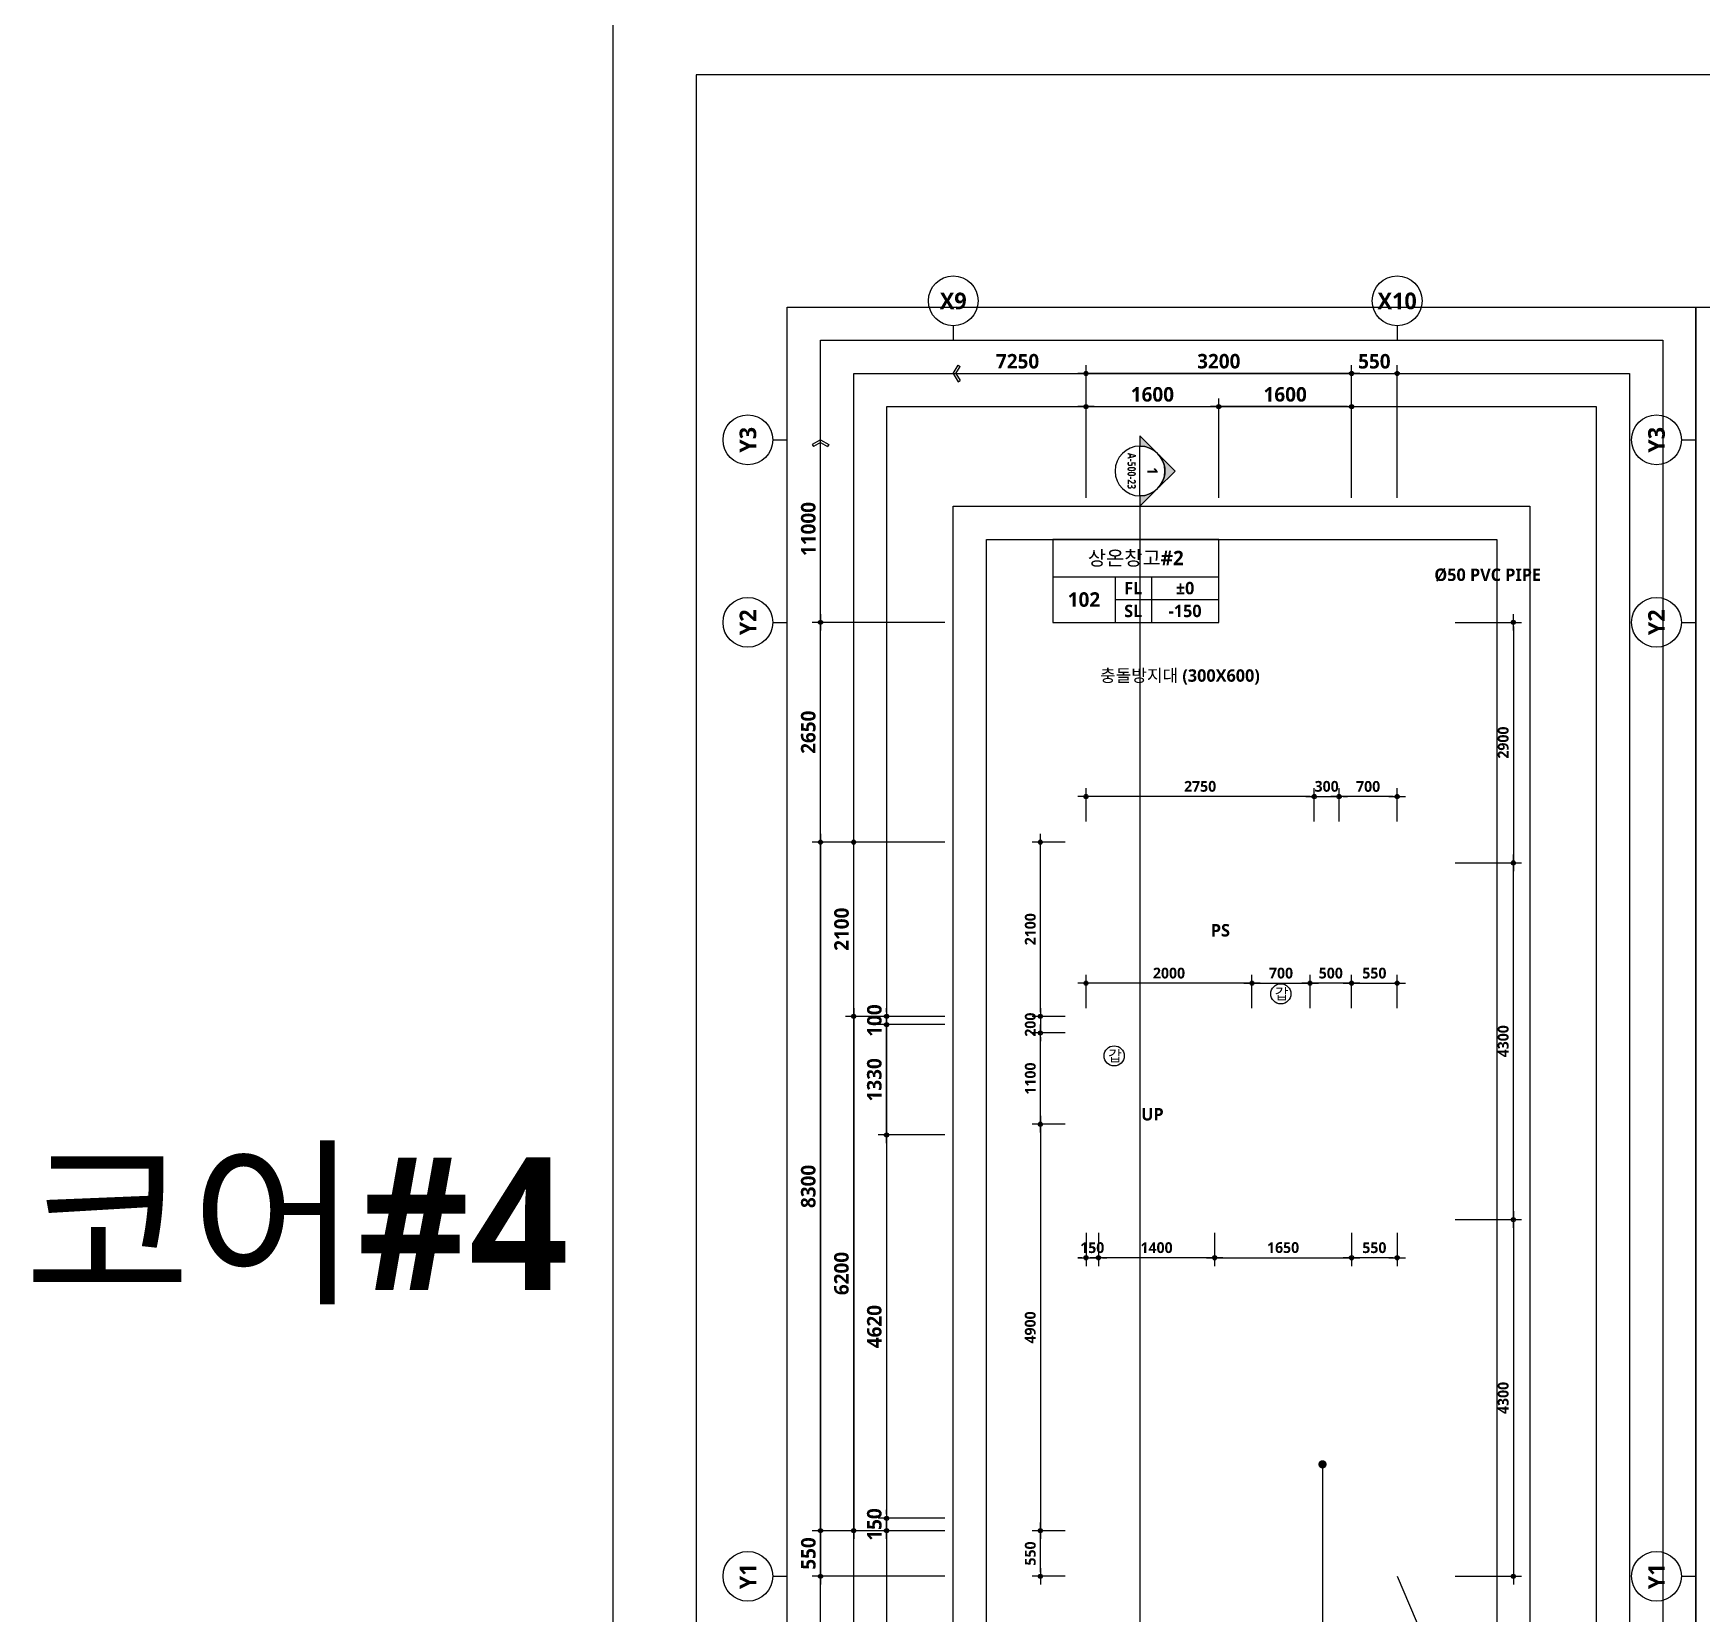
# Model space of a CAD drawing. Header units: millimetres. Extents: x -12482 to 126000, y 0 to 220200.
# Drawn here: x -6987 to 13119, y 99250 to 118300 of the extents above; entities that cross this region are included whole.
import ezdxf
from ezdxf.enums import TextEntityAlignment as Align

# ---------------------------------------------------------------- set-up
doc = ezdxf.new("R2010")
doc.units = ezdxf.units.MM
doc.header["$LTSCALE"] = 60
doc.linetypes.add('CEN', pattern=[62, 60, -1, 0, -1])
doc.layers.get('Defpoints').update_dxf_attribs({"color": 153})
for name, color, linetype in [('A-ANNO-DIM', 4, 'Continuous'), ('A-ANNO-GRA1', 7, 'Continuous'), ('A-ANNO-LEAD', 4, 'Continuous'), ('A-ANNO-SYMB', 7, 'Continuous'), ('A-ANNO-TEXT1', 7, 'Continuous'), ('A-ANNO-TEXT2', 3, 'Continuous'), ('A-ANNO-TITL', 7, 'Continuous'), ('A-ST-AXIS-BUB', 7, 'Continuous'), ('A-ST-AXIS-DIM', 7, 'Continuous'), ('AA-MKXS', 3, 'Continuous'), ('AA-MKXX', 3, 'Continuous')]:
    doc.layers.add(name, color=color, linetype=linetype)
for name, color, linetype, plot in [('Defpoint', 161, 'Continuous', False), ('G(그리드1)', 185, 'Continuous', False), ('G(그리드2)', 235, 'Continuous', False)]:
    doc.layers.add(name, color=color, linetype=linetype, plot=plot)
doc.styles.add('2020음성 1차', font='NanumGothicBold.ttf')
doc.styles.add('SAMOO', font='romans.shx', dxfattribs={"bigfont": 'whgtxt.shx'})
doc.styles.add('SH_나눔', font='')
doc.styles.add('SH_진천_나눔', font='')
doc.styles.get('SH_나눔').set_extended_font_data('NanumGothic', bold=True)
doc.styles.get('SH_진천_나눔').set_extended_font_data('NanumGothic', bold=True)
doc.dimstyles.new('SHP 50', dxfattribs={"dimscale": 50, "dimtxt": 3.5, "dimasz": 1, "dimexe": 2, "dimexo": 2, "dimgap": 1, "dimtad": 1, "dimdec": 0, "dimzin": 0, "dimdsep": 46, "dimtxsty": 'SH_진천_나눔', "dimblk": 'DIMDOT', "dimcen": 0.09, "dimclrd": 256, "dimclre": 256, "dimclrt": 3, "dimadec": 0, "dimazin": 1, "dimtfac": 1, "dimtdec": 0, "dimtix": 1, "dimtmove": 2, "dimatfit": 0, "dimldrblk": 'DIMDOT', "dimfxl": 1, "dimtolj": 1, "dimtzin": 0, "dimlwd": -1, "dimlwe": -1, "dimarcsym": 0})
doc.dimstyles.new('SHP 50내부', dxfattribs={"dimscale": 50, "dimtxt": 2.6, "dimasz": 1, "dimexe": 2, "dimexo": 2, "dimgap": 1, "dimtad": 1, "dimdec": 0, "dimzin": 0, "dimdsep": 46, "dimtxsty": '2020음성 1차', "dimblk": 'DIMDOT', "dimcen": 0.09, "dimclrd": 256, "dimclre": 256, "dimclrt": 3, "dimadec": 0, "dimazin": 1, "dimtfac": 1, "dimtdec": 0, "dimtix": 1, "dimtmove": 2, "dimatfit": 0, "dimldrblk": 'DIMDOT', "dimfxl": 1, "dimtolj": 1, "dimtzin": 0, "dimlwd": -1, "dimlwe": -1, "dimarcsym": 0})

# ---------------------------------------------------------------- blocks, each defined once
blk = doc.blocks.new('DIMDOT')
at = {"color": 0}
blk.add_line((-2, 0), (2, 0), dxfattribs=at)
for radius in [0.5, 0.25]:
    blk.add_circle((0, 0), radius, dxfattribs=at)
blk = doc.blocks.new('*D17138')
at = {"layer": 'A-ST-AXIS-DIM'}
for p, q in [((5700, 112700), (5700, 114300)), ((8900, 112700), (8900, 114300)), ((8850, 114200), (5750, 114200))]:
    blk.add_line(p, q, dxfattribs=at)
at = {"layer": 'Defpoints', "color": 0}
for p in [(5700, 114200), (5700, 112600), (8900, 112600)]:
    blk.add_point(p, dxfattribs=at)
at = {"layer": 'A-ST-AXIS-DIM', "linetype": 'ByBlock', "xscale": 50, "yscale": 50, "zscale": 50, "rotation": 180}
blk.add_blockref('DIMDOT', (5700, 114200), dxfattribs=at)
at = {"layer": 'A-ST-AXIS-DIM', "linetype": 'ByBlock', "xscale": 50, "yscale": 50, "zscale": 50}
blk.add_blockref('DIMDOT', (8900, 114200), dxfattribs=at)
at = {"layer": 'A-ST-AXIS-DIM', "color": 3, "insert": (7300, 114347), "char_height": 175, "attachment_point": 5, "style": 'SH_진천_나눔'}
blk.add_mtext('\\A1;3200', dxfattribs=at)
blk = doc.blocks.new('*D17139')
at = {"layer": 'A-ST-AXIS-DIM'}
for p, q in [((8900, 112700), (8900, 114300)), ((9450, 112700), (9450, 114300)), ((8950, 114200), (9400, 114200))]:
    blk.add_line(p, q, dxfattribs=at)
at = {"layer": 'Defpoints', "color": 0}
for p in [(9450, 114200), (8900, 112600), (9450, 112600)]:
    blk.add_point(p, dxfattribs=at)
at = {"layer": 'A-ST-AXIS-DIM', "linetype": 'ByBlock', "xscale": 50, "yscale": 50, "zscale": 50, "rotation": 180}
blk.add_blockref('DIMDOT', (8900, 114200), dxfattribs=at)
at = {"layer": 'A-ST-AXIS-DIM', "linetype": 'ByBlock', "xscale": 50, "yscale": 50, "zscale": 50}
blk.add_blockref('DIMDOT', (9450, 114200), dxfattribs=at)
at = {"layer": 'A-ST-AXIS-DIM', "color": 3, "insert": (9175, 114346), "char_height": 175, "attachment_point": 5, "style": 'SH_진천_나눔'}
blk.add_mtext('\\A1;550', dxfattribs=at)
blk = doc.blocks.new('A-ST-AXIS-BUB-1')
at = {"layer": 'A-ST-AXIS-BUB'}
blk.add_line((0, 350), (0, 0), dxfattribs=at)
blk.add_circle((0, 950), 600, dxfattribs=at)
blk = doc.blocks.new('arrow1')
at = {"color": 0}
for p, q in [((0, 0), (0.29, 0.5)), ((0, 0), (0.29, -0.5)), ((0.16, 0), (0.41, 0.43)), ((0.16, 0), (0.41, -0.43)), ((0.29, 0.5), (0.41, 0.43)), ((0.29, -0.5), (0.41, -0.43))]:
    blk.add_line(p, q, dxfattribs=at)
blk = doc.blocks.new('*D17140')
at = {"layer": 'A-ST-AXIS-DIM'}
for p, q in [((4000, 108550), (2400, 108550)), ((2500, 108500), (2500, 100300)), ((4000, 100250), (2400, 100250))]:
    blk.add_line(p, q, dxfattribs=at)
at = {"layer": 'Defpoints', "color": 0}
for p in [(4100, 108550), (2500, 100250), (4100, 100250)]:
    blk.add_point(p, dxfattribs=at)
at = {"layer": 'A-ST-AXIS-DIM', "linetype": 'ByBlock', "xscale": 50, "yscale": 50, "zscale": 50}
for p, rotation in [((2500, 108550), 90.00000000000001), ((2500, 100250), 270)]:
    blk.add_blockref('DIMDOT', p, dxfattribs=dict(at, rotation=rotation))
at = {"layer": 'A-ST-AXIS-DIM', "color": 3, "insert": (2353, 104400), "char_height": 175, "attachment_point": 5, "rotation": 90, "style": 'SH_진천_나눔'}
blk.add_mtext('\\A1;8300', dxfattribs=at)
blk = doc.blocks.new('*D17141')
at = {"layer": 'A-ST-AXIS-DIM'}
for p, q in [((4000, 106450), (2800, 106450)), ((2900, 106400), (2900, 100300)), ((4000, 100250), (2800, 100250))]:
    blk.add_line(p, q, dxfattribs=at)
at = {"layer": 'Defpoints', "color": 0}
for p in [(4100, 106450), (2900, 100250), (4100, 100250)]:
    blk.add_point(p, dxfattribs=at)
at = {"layer": 'A-ST-AXIS-DIM', "linetype": 'ByBlock', "xscale": 50, "yscale": 50, "zscale": 50}
for p, rotation in [((2900, 106450), 90.00000000000001), ((2900, 100250), 270)]:
    blk.add_blockref('DIMDOT', p, dxfattribs=dict(at, rotation=rotation))
at = {"layer": 'A-ST-AXIS-DIM', "color": 3, "insert": (2753, 103350), "char_height": 175, "attachment_point": 5, "rotation": 90, "style": 'SH_진천_나눔'}
blk.add_mtext('\\A1;6200', dxfattribs=at)
blk = doc.blocks.new('*D17142')
at = {"layer": 'A-ST-AXIS-DIM'}
for p, q in [((4000, 108550), (2800, 108550)), ((2900, 106500), (2900, 108500)), ((4000, 106450), (2800, 106450))]:
    blk.add_line(p, q, dxfattribs=at)
at = {"layer": 'Defpoints', "color": 0}
for p in [(2900, 108550), (4100, 108550), (4100, 106450)]:
    blk.add_point(p, dxfattribs=at)
at = {"layer": 'A-ST-AXIS-DIM', "linetype": 'ByBlock', "xscale": 50, "yscale": 50, "zscale": 50}
for p, rotation in [((2900, 108550), 90), ((2900, 106450), 270)]:
    blk.add_blockref('DIMDOT', p, dxfattribs=dict(at, rotation=rotation))
at = {"layer": 'A-ST-AXIS-DIM', "color": 3, "insert": (2754, 107500), "char_height": 175, "attachment_point": 5, "rotation": 90, "style": 'SH_진천_나눔'}
blk.add_mtext('\\A1;2100', dxfattribs=at)
blk = doc.blocks.new('*D17143')
at = {"layer": 'A-ST-AXIS-DIM'}
for p, q in [((4000, 100250), (2400, 100250)), ((2500, 100200), (2500, 99750)), ((4000, 99700), (2400, 99700))]:
    blk.add_line(p, q, dxfattribs=at)
at = {"layer": 'Defpoints', "color": 0}
for p in [(4100, 100250), (2500, 99700), (4100, 99700)]:
    blk.add_point(p, dxfattribs=at)
at = {"layer": 'A-ST-AXIS-DIM', "linetype": 'ByBlock', "xscale": 50, "yscale": 50, "zscale": 50}
for p, rotation in [((2500, 100250), 90), ((2500, 99700), 270)]:
    blk.add_blockref('DIMDOT', p, dxfattribs=dict(at, rotation=rotation))
at = {"layer": 'A-ST-AXIS-DIM', "color": 3, "insert": (2354, 99975), "char_height": 175, "attachment_point": 5, "rotation": 90, "style": 'SH_진천_나눔'}
blk.add_mtext('\\A1;550', dxfattribs=at)
blk = doc.blocks.new('*D17144')
at = {"layer": 'A-ST-AXIS-DIM'}
for p, q in [((4000, 111200), (2400, 111200)), ((2500, 108600), (2500, 111150)), ((4000, 108550), (2400, 108550))]:
    blk.add_line(p, q, dxfattribs=at)
at = {"layer": 'Defpoints', "color": 0}
for p in [(2500, 111200), (4100, 111200), (4100, 108550)]:
    blk.add_point(p, dxfattribs=at)
at = {"layer": 'A-ST-AXIS-DIM', "linetype": 'ByBlock', "xscale": 50, "yscale": 50, "zscale": 50}
for p, rotation in [((2500, 111200), 90), ((2500, 108550), 270)]:
    blk.add_blockref('DIMDOT', p, dxfattribs=dict(at, rotation=rotation))
at = {"layer": 'A-ST-AXIS-DIM', "color": 3, "insert": (2353, 109875), "char_height": 175, "attachment_point": 5, "rotation": 90, "style": 'SH_진천_나눔'}
blk.add_mtext('\\A1;2650', dxfattribs=at)
blk = doc.blocks.new('G$C9D92D8A7')
at = {"layer": 'A-ANNO-GRA1'}
for p, q in [((0, 11), (40, 11)), ((15, 11), (15, 0)), ((23.75, 11), (23.75, 0)), ((15, 5.5), (40, 5.5))]:
    blk.add_line(p, q, dxfattribs=at)
blk.add_lwpolyline([(0, 20), (0, 0), (40, 0), (40, 20)], close=True, dxfattribs=at)
at = {"style": '2020음성 1차'}
for tag, height, p in [('실명', 3.5, (20, 15.5)), ('마감레벨', 3, (31.875, 8.25)), ('실번호', 3.5, (7.5, 5.5)), ('구조레벨', 3, (31.875, 2.75))]:
    blk.add_attdef(tag, text='', height=height, dxfattribs=at).set_placement(p, align=Align.MIDDLE_CENTER)
at = {"layer": 'A-ANNO-TEXT1', "style": 'SH_나눔'}
for s, p in [('FL', (19.375, 8.25)), ('SL', (19.375, 2.75))]:
    blk.add_text(s, height=3, dxfattribs=at).set_placement(p, align=Align.MIDDLE)
blk = doc.blocks.new('*D18261')
at = {"layer": 'A-ANNO-DIM'}
for p, q in [((5850, 103840), (5850, 103440)), ((7250, 103840), (7250, 103440)), ((7200, 103540), (5900, 103540))]:
    blk.add_line(p, q, dxfattribs=at)
at = {"layer": 'Defpoints', "color": 0}
for p in [(5850, 103940), (7250, 103940), (5850, 103540)]:
    blk.add_point(p, dxfattribs=at)
at = {"layer": 'A-ANNO-DIM', "linetype": 'ByBlock', "xscale": 50, "yscale": 50, "zscale": 50, "rotation": 180}
blk.add_blockref('DIMDOT', (5850, 103540), dxfattribs=at)
at = {"layer": 'A-ANNO-DIM', "linetype": 'ByBlock', "xscale": 50, "yscale": 50, "zscale": 50}
blk.add_blockref('DIMDOT', (7250, 103540), dxfattribs=at)
at = {"layer": 'A-ANNO-DIM', "color": 3, "insert": (6550, 103661), "char_height": 130, "attachment_point": 5, "style": '2020음성 1차'}
blk.add_mtext('\\A1;1400', dxfattribs=at)
blk = doc.blocks.new('*D18262')
at = {"layer": 'A-ANNO-DIM'}
for p, q in [((5700, 103840), (5700, 103440)), ((5850, 103840), (5850, 103440)), ((5650, 103540), (5600, 103540)), ((5700, 103540), (5850, 103540)), ((5900, 103540), (5950, 103540))]:
    blk.add_line(p, q, dxfattribs=at)
at = {"layer": 'Defpoints', "color": 0}
for p in [(5700, 103940), (5850, 103940), (5850, 103540)]:
    blk.add_point(p, dxfattribs=at)
at = {"layer": 'A-ANNO-DIM', "linetype": 'ByBlock', "xscale": 50, "yscale": 50, "zscale": 50}
blk.add_blockref('DIMDOT', (5700, 103540), dxfattribs=at)
at = {"layer": 'A-ANNO-DIM', "linetype": 'ByBlock', "xscale": 50, "yscale": 50, "zscale": 50, "rotation": 180}
blk.add_blockref('DIMDOT', (5850, 103540), dxfattribs=at)
at = {"layer": 'A-ANNO-DIM', "color": 3, "insert": (5775, 103661), "char_height": 130, "attachment_point": 5, "style": '2020음성 1차'}
blk.add_mtext('\\A1;150', dxfattribs=at)
blk = doc.blocks.new('*D18263')
at = {"layer": 'A-ANNO-DIM'}
for p, q in [((7250, 103840), (7250, 103440)), ((8900, 103840), (8900, 103440)), ((7300, 103540), (8850, 103540))]:
    blk.add_line(p, q, dxfattribs=at)
at = {"layer": 'Defpoints', "color": 0}
for p in [(7250, 103940), (8900, 103940), (8900, 103540)]:
    blk.add_point(p, dxfattribs=at)
at = {"layer": 'A-ANNO-DIM', "linetype": 'ByBlock', "xscale": 50, "yscale": 50, "zscale": 50, "rotation": 180}
blk.add_blockref('DIMDOT', (7250, 103540), dxfattribs=at)
at = {"layer": 'A-ANNO-DIM', "linetype": 'ByBlock', "xscale": 50, "yscale": 50, "zscale": 50}
blk.add_blockref('DIMDOT', (8900, 103540), dxfattribs=at)
at = {"layer": 'A-ANNO-DIM', "color": 3, "insert": (8075, 103662), "char_height": 130, "attachment_point": 5, "style": '2020음성 1차'}
blk.add_mtext('\\A1;1650', dxfattribs=at)
blk = doc.blocks.new('갑종 TEXT100')
at = {"layer": 'A-ANNO-SYMB'}
blk.add_circle((0, 0), 243, dxfattribs=at)
at = {"layer": 'A-ANNO-TITL', "style": '2020음성 1차'}
blk.add_text('갑 ', height=266.7, dxfattribs=at).set_placement((67, 0), align=Align.MIDDLE_CENTER)
blk = doc.blocks.new('*D18270')
at = {"layer": 'A-ST-AXIS-DIM'}
for p, q in [((5700, 112700), (5700, 113900)), ((5750, 113800), (7250, 113800)), ((7300, 112700), (7300, 113900))]:
    blk.add_line(p, q, dxfattribs=at)
at = {"layer": 'Defpoints', "color": 0}
for p in [(7300, 113800), (5700, 112600), (7300, 112600)]:
    blk.add_point(p, dxfattribs=at)
at = {"layer": 'A-ST-AXIS-DIM', "linetype": 'ByBlock', "xscale": 50, "yscale": 50, "zscale": 50, "rotation": 180}
blk.add_blockref('DIMDOT', (5700, 113800), dxfattribs=at)
at = {"layer": 'A-ST-AXIS-DIM', "linetype": 'ByBlock', "xscale": 50, "yscale": 50, "zscale": 50}
blk.add_blockref('DIMDOT', (7300, 113800), dxfattribs=at)
at = {"layer": 'A-ST-AXIS-DIM', "color": 3, "insert": (6500, 113947), "char_height": 175, "attachment_point": 5, "style": 'SH_진천_나눔'}
blk.add_mtext('\\A1;1600', dxfattribs=at)
blk = doc.blocks.new('*D18271')
at = {"layer": 'A-ST-AXIS-DIM'}
for p, q in [((7300, 112700), (7300, 113900)), ((8850, 113800), (7350, 113800)), ((8900, 112700), (8900, 113900))]:
    blk.add_line(p, q, dxfattribs=at)
at = {"layer": 'Defpoints', "color": 0}
for p in [(7300, 113800), (7300, 112600), (8900, 112600)]:
    blk.add_point(p, dxfattribs=at)
at = {"layer": 'A-ST-AXIS-DIM', "linetype": 'ByBlock', "xscale": 50, "yscale": 50, "zscale": 50, "rotation": 180}
blk.add_blockref('DIMDOT', (7300, 113800), dxfattribs=at)
at = {"layer": 'A-ST-AXIS-DIM', "linetype": 'ByBlock', "xscale": 50, "yscale": 50, "zscale": 50}
blk.add_blockref('DIMDOT', (8900, 113800), dxfattribs=at)
at = {"layer": 'A-ST-AXIS-DIM', "color": 3, "insert": (8100, 113947), "char_height": 175, "attachment_point": 5, "style": 'SH_진천_나눔'}
blk.add_mtext('\\A1;1600', dxfattribs=at)
blk = doc.blocks.new('*D18290')
at = {"layer": 'A-ANNO-DIM'}
for p, q in [((10150, 108300), (10950, 108300)), ((10850, 104050), (10850, 108250)), ((10150, 104000), (10950, 104000))]:
    blk.add_line(p, q, dxfattribs=at)
at = {"layer": 'Defpoints', "color": 0}
for p in [(10050, 108300), (10850, 108300), (10050, 104000)]:
    blk.add_point(p, dxfattribs=at)
at = {"layer": 'A-ANNO-DIM', "linetype": 'ByBlock', "xscale": 50, "yscale": 50, "zscale": 50}
for p, rotation in [((10850, 108300), 89.99999999999997), ((10850, 104000), 270)]:
    blk.add_blockref('DIMDOT', p, dxfattribs=dict(at, rotation=rotation))
at = {"layer": 'A-ANNO-DIM', "color": 3, "insert": (10728, 106150), "char_height": 130, "attachment_point": 5, "rotation": 90, "style": '2020음성 1차'}
blk.add_mtext('\\A1;4300', dxfattribs=at)
blk = doc.blocks.new('*D18291')
at = {"layer": 'A-ANNO-DIM'}
for p, q in [((10150, 104000), (10950, 104000)), ((10850, 103950), (10850, 99750)), ((10150, 99700), (10950, 99700))]:
    blk.add_line(p, q, dxfattribs=at)
at = {"layer": 'Defpoints', "color": 0}
for p in [(10050, 104000), (10050, 99700), (10850, 99700)]:
    blk.add_point(p, dxfattribs=at)
at = {"layer": 'A-ANNO-DIM', "linetype": 'ByBlock', "xscale": 50, "yscale": 50, "zscale": 50}
for p, rotation in [((10850, 104000), 90.00000000000001), ((10850, 99700), 270)]:
    blk.add_blockref('DIMDOT', p, dxfattribs=dict(at, rotation=rotation))
at = {"layer": 'A-ANNO-DIM', "color": 3, "insert": (10728, 101850), "char_height": 130, "attachment_point": 5, "rotation": 90, "style": '2020음성 1차'}
blk.add_mtext('\\A1;4300', dxfattribs=at)
blk = doc.blocks.new('*D18292')
at = {"layer": 'A-ANNO-DIM'}
for p, q in [((10150, 111200), (10950, 111200)), ((10850, 111150), (10850, 108350)), ((10150, 108300), (10950, 108300))]:
    blk.add_line(p, q, dxfattribs=at)
at = {"layer": 'Defpoints', "color": 0}
for p in [(10050, 111200), (10050, 108300), (10850, 108300)]:
    blk.add_point(p, dxfattribs=at)
at = {"layer": 'A-ANNO-DIM', "linetype": 'ByBlock', "xscale": 50, "yscale": 50, "zscale": 50}
for p, rotation in [((10850, 111200), 90), ((10850, 108300), 270)]:
    blk.add_blockref('DIMDOT', p, dxfattribs=dict(at, rotation=rotation))
at = {"layer": 'A-ANNO-DIM', "color": 3, "insert": (10728, 109750), "char_height": 130, "attachment_point": 5, "rotation": 90, "style": '2020음성 1차'}
blk.add_mtext('\\A1;2900', dxfattribs=at)
blk = doc.blocks.new('*D18334')
at = {"layer": 'A-ST-AXIS-DIM'}
for p, q in [((4000, 105020), (3196, 105020)), ((3296, 104970), (3296, 100450)), ((4000, 100400), (3196, 100400))]:
    blk.add_line(p, q, dxfattribs=at)
at = {"layer": 'Defpoints', "color": 0}
for p in [(4100, 105020), (3296, 100400), (4100, 100400)]:
    blk.add_point(p, dxfattribs=at)
at = {"layer": 'A-ST-AXIS-DIM', "linetype": 'ByBlock', "xscale": 50, "yscale": 50, "zscale": 50}
for p, rotation in [((3296, 105020), 90.00000000000004), ((3296, 100400), 270)]:
    blk.add_blockref('DIMDOT', p, dxfattribs=dict(at, rotation=rotation))
at = {"layer": 'A-ST-AXIS-DIM', "color": 3, "insert": (3149, 102710), "char_height": 175, "attachment_point": 5, "rotation": 90, "style": 'SH_진천_나눔'}
blk.add_mtext('\\A1;4620', dxfattribs=at)
blk = doc.blocks.new('*D18335')
at = {"layer": 'A-ST-AXIS-DIM'}
for p, q in [((4000, 106350), (3196, 106350)), ((3296, 105070), (3296, 106300)), ((4000, 105020), (3196, 105020))]:
    blk.add_line(p, q, dxfattribs=at)
at = {"layer": 'Defpoints', "color": 0}
for p in [(3296, 106350), (4100, 106350), (4100, 105020)]:
    blk.add_point(p, dxfattribs=at)
at = {"layer": 'A-ST-AXIS-DIM', "linetype": 'ByBlock', "xscale": 50, "yscale": 50, "zscale": 50}
for p, rotation in [((3296, 106350), 89.99999999999997), ((3296, 105020), 269.9999999999999)]:
    blk.add_blockref('DIMDOT', p, dxfattribs=dict(at, rotation=rotation))
at = {"layer": 'A-ST-AXIS-DIM', "color": 3, "insert": (3149, 105685), "char_height": 175, "attachment_point": 5, "rotation": 90, "style": 'SH_진천_나눔'}
blk.add_mtext('\\A1;1330', dxfattribs=at)
blk = doc.blocks.new('*D18336')
at = {"layer": 'A-ST-AXIS-DIM'}
for p, q in [((4000, 106450), (3196, 106450)), ((3296, 106500), (3296, 106550)), ((3296, 106450), (3296, 106350)), ((4000, 106350), (3196, 106350)), ((3296, 106300), (3296, 106250))]:
    blk.add_line(p, q, dxfattribs=at)
at = {"layer": 'Defpoints', "color": 0}
for p in [(4100, 106450), (3296, 106350), (4100, 106350)]:
    blk.add_point(p, dxfattribs=at)
at = {"layer": 'A-ST-AXIS-DIM', "linetype": 'ByBlock', "xscale": 50, "yscale": 50, "zscale": 50}
for p, rotation in [((3296, 106450), 270), ((3296, 106350), 90)]:
    blk.add_blockref('DIMDOT', p, dxfattribs=dict(at, rotation=rotation))
at = {"layer": 'A-ST-AXIS-DIM', "color": 3, "insert": (3150, 106400), "char_height": 175, "attachment_point": 5, "rotation": 90, "style": 'SH_진천_나눔'}
blk.add_mtext('\\A1;100', dxfattribs=at)
blk = doc.blocks.new('*D18337')
at = {"layer": 'A-ST-AXIS-DIM'}
for p, q in [((4000, 100400), (3196, 100400)), ((3296, 100450), (3296, 100500)), ((3296, 100250), (3296, 100400)), ((4000, 100250), (3196, 100250)), ((3296, 100200), (3296, 100150))]:
    blk.add_line(p, q, dxfattribs=at)
at = {"layer": 'Defpoints', "color": 0}
for p in [(3296, 100400), (4100, 100400), (4100, 100250)]:
    blk.add_point(p, dxfattribs=at)
at = {"layer": 'A-ST-AXIS-DIM', "linetype": 'ByBlock', "xscale": 50, "yscale": 50, "zscale": 50}
for p, rotation in [((3296, 100400), 270), ((3296, 100250), 90)]:
    blk.add_blockref('DIMDOT', p, dxfattribs=dict(at, rotation=rotation))
at = {"layer": 'A-ST-AXIS-DIM', "color": 3, "insert": (3149, 100325), "char_height": 175, "attachment_point": 5, "rotation": 90, "style": 'SH_진천_나눔'}
blk.add_mtext('\\A1;150', dxfattribs=at)
blk = doc.blocks.new('*U15104')
at = {"layer": 'AA-MKXX'}
blk.add_hatch(color=256, dxfattribs=at).paths.add_polyline_path([(48373, 600), (48163, 0), (48373, 0)])
at = {"layer": 'AA-MKXX', "linetype": 'CEN', "ltscale": 300}
blk.add_line((900, 0), (48373, 0), dxfattribs=at)
at = {"layer": 'AA-MKXX'}
blk.add_lwpolyline([(48373, 0), (48373, 600), (48163, 0)], close=True, dxfattribs=at)
blk = doc.blocks.new('*U15083')
at = {"layer": 'AA-MKXS'}
blk.add_hatch(color=3, dxfattribs=at).paths.add_polyline_path([(0, 8.49), (-4.24, 4.24, -0.414214), (4.24, 4.24)])
h = blk.add_hatch(color=3, dxfattribs=at)
h.paths.add_polyline_path([(-8.49, 0), (-6, 0, -0.198912), (-4.24, 4.24)])
h.paths.add_polyline_path([(6, 0), (8.49, 0), (4.24, 4.24, -0.198912)])
at = {"layer": 'AA-MKXS', "color": 3, "linetype": 'Continuous', "ltscale": 5}
blk.add_line((-6, 0), (6, 0), dxfattribs=at)
at = {"layer": 'AA-MKXS', "color": 3}
for points in [[(4.24, 4.24, 0.414214), (-4.24, 4.24), (0, 8.49)], [(-4.24, 4.24, 0.198912), (-6, 0), (-8.49, 0)], [(8.49, 0), (6, 0, 0.198912), (4.24, 4.24)]]:
    blk.add_lwpolyline(points, format="xyb", close=True, dxfattribs=at)
at = {"layer": 'AA-MKXS', "color": 3, "linetype": 'Continuous', "ltscale": 5}
blk.add_circle((0, 0), 6, dxfattribs=at)
at = {"layer": 'AA-MKXS', "style": 'SAMOO', "width": 0.85}
blk.add_attdef('ViewNUM', text='', height=2.5, dxfattribs=at).set_placement((0, 1), align=Align.BOTTOM_CENTER)
blk.add_attdef('SheetNUM', text='', height=2.5, dxfattribs=at).set_placement((0, -1), align=Align.TOP_CENTER)
blk = doc.blocks.new('*D20817')
at = {"layer": 'A-ANNO-DIM'}
for p, q in [((8900, 103840), (8900, 103440)), ((9450, 103840), (9450, 103440)), ((9400, 103540), (8950, 103540))]:
    blk.add_line(p, q, dxfattribs=at)
at = {"layer": 'Defpoints', "color": 0}
for p in [(8900, 103940), (9450, 103940), (8900, 103540)]:
    blk.add_point(p, dxfattribs=at)
at = {"layer": 'A-ANNO-DIM', "linetype": 'ByBlock', "xscale": 50, "yscale": 50, "zscale": 50, "rotation": 180}
blk.add_blockref('DIMDOT', (8900, 103540), dxfattribs=at)
at = {"layer": 'A-ANNO-DIM', "linetype": 'ByBlock', "xscale": 50, "yscale": 50, "zscale": 50}
blk.add_blockref('DIMDOT', (9450, 103540), dxfattribs=at)
at = {"layer": 'A-ANNO-DIM', "color": 3, "insert": (9175, 103661), "char_height": 130, "attachment_point": 5, "style": '2020음성 1차'}
blk.add_mtext('\\A1;550', dxfattribs=at)
blk = doc.blocks.new('*D20818')
at = {"layer": 'A-ANNO-DIM'}
for p, q in [((5450, 100250), (5050, 100250)), ((5150, 99750), (5150, 100200)), ((5450, 99700), (5050, 99700))]:
    blk.add_line(p, q, dxfattribs=at)
at = {"layer": 'Defpoints', "color": 0}
for p in [(5150, 100250), (5550, 100250), (5550, 99700)]:
    blk.add_point(p, dxfattribs=at)
at = {"layer": 'A-ANNO-DIM', "linetype": 'ByBlock', "xscale": 50, "yscale": 50, "zscale": 50}
for p, rotation in [((5150, 100250), 90), ((5150, 99700), 270)]:
    blk.add_blockref('DIMDOT', p, dxfattribs=dict(at, rotation=rotation))
at = {"layer": 'A-ANNO-DIM', "color": 3, "insert": (5029, 99975), "char_height": 130, "attachment_point": 5, "rotation": 90, "style": '2020음성 1차'}
blk.add_mtext('\\A1;550', dxfattribs=at)
blk = doc.blocks.new('*D20819')
at = {"layer": 'A-ANNO-DIM'}
for p, q in [((5450, 105150), (5050, 105150)), ((5150, 105100), (5150, 100300)), ((5450, 100250), (5050, 100250))]:
    blk.add_line(p, q, dxfattribs=at)
at = {"layer": 'Defpoints', "color": 0}
for p in [(5550, 105150), (5150, 100250), (5550, 100250)]:
    blk.add_point(p, dxfattribs=at)
at = {"layer": 'A-ANNO-DIM', "linetype": 'ByBlock', "xscale": 50, "yscale": 50, "zscale": 50}
for p, rotation in [((5150, 105150), 90.00000000000001), ((5150, 100250), 270)]:
    blk.add_blockref('DIMDOT', p, dxfattribs=dict(at, rotation=rotation))
at = {"layer": 'A-ANNO-DIM', "color": 3, "insert": (5028, 102700), "char_height": 130, "attachment_point": 5, "rotation": 90, "style": '2020음성 1차'}
blk.add_mtext('\\A1;4900', dxfattribs=at)
blk = doc.blocks.new('*D20820')
at = {"layer": 'A-ANNO-DIM'}
for p, q in [((5450, 106250), (5050, 106250)), ((5150, 105200), (5150, 106200)), ((5450, 105150), (5050, 105150))]:
    blk.add_line(p, q, dxfattribs=at)
at = {"layer": 'Defpoints', "color": 0}
for p in [(5150, 106250), (5550, 106250), (5550, 105150)]:
    blk.add_point(p, dxfattribs=at)
at = {"layer": 'A-ANNO-DIM', "linetype": 'ByBlock', "xscale": 50, "yscale": 50, "zscale": 50}
for p, rotation in [((5150, 106250), 90), ((5150, 105150), 270)]:
    blk.add_blockref('DIMDOT', p, dxfattribs=dict(at, rotation=rotation))
at = {"layer": 'A-ANNO-DIM', "color": 3, "insert": (5029, 105700), "char_height": 130, "attachment_point": 5, "rotation": 90, "style": '2020음성 1차'}
blk.add_mtext('\\A1;1100', dxfattribs=at)
blk = doc.blocks.new('*D20821')
at = {"layer": 'A-ANNO-DIM'}
for p, q in [((5450, 106450), (5050, 106450)), ((5150, 106500), (5150, 106550)), ((5150, 106450), (5150, 106250)), ((5450, 106250), (5050, 106250)), ((5150, 106200), (5150, 106150))]:
    blk.add_line(p, q, dxfattribs=at)
at = {"layer": 'Defpoints', "color": 0}
for p in [(5550, 106450), (5150, 106250), (5550, 106250)]:
    blk.add_point(p, dxfattribs=at)
at = {"layer": 'A-ANNO-DIM', "linetype": 'ByBlock', "xscale": 50, "yscale": 50, "zscale": 50}
for p, rotation in [((5150, 106450), 270), ((5150, 106250), 90)]:
    blk.add_blockref('DIMDOT', p, dxfattribs=dict(at, rotation=rotation))
at = {"layer": 'A-ANNO-DIM', "color": 3, "insert": (5029, 106350), "char_height": 130, "attachment_point": 5, "rotation": 90, "style": '2020음성 1차'}
blk.add_mtext('\\A1;200', dxfattribs=at)
blk = doc.blocks.new('*D20822')
at = {"layer": 'A-ANNO-DIM'}
for p, q in [((5450, 108550), (5050, 108550)), ((5150, 106500), (5150, 108500)), ((5450, 106450), (5050, 106450))]:
    blk.add_line(p, q, dxfattribs=at)
at = {"layer": 'Defpoints', "color": 0}
for p in [(5150, 108550), (5550, 108550), (5550, 106450)]:
    blk.add_point(p, dxfattribs=at)
at = {"layer": 'A-ANNO-DIM', "linetype": 'ByBlock', "xscale": 50, "yscale": 50, "zscale": 50}
for p, rotation in [((5150, 108550), 89.99999999998668), ((5150, 106450), 269.9999999999867)]:
    blk.add_blockref('DIMDOT', p, dxfattribs=dict(at, rotation=rotation))
at = {"layer": 'A-ANNO-DIM', "color": 3, "insert": (5029, 107500), "char_height": 130, "attachment_point": 5, "rotation": 90, "style": '2020음성 1차'}
blk.add_mtext('\\A1;2100', dxfattribs=at)
blk = doc.blocks.new('*D20823')
at = {"layer": 'A-ANNO-DIM'}
for p, q in [((8900, 106550), (8900, 106950)), ((8950, 106850), (9400, 106850)), ((9450, 106550), (9450, 106950))]:
    blk.add_line(p, q, dxfattribs=at)
at = {"layer": 'Defpoints', "color": 0}
for p in [(9450, 106850), (8900, 106450), (9450, 106450)]:
    blk.add_point(p, dxfattribs=at)
at = {"layer": 'A-ANNO-DIM', "linetype": 'ByBlock', "xscale": 50, "yscale": 50, "zscale": 50, "rotation": 180}
blk.add_blockref('DIMDOT', (8900, 106850), dxfattribs=at)
at = {"layer": 'A-ANNO-DIM', "linetype": 'ByBlock', "xscale": 50, "yscale": 50, "zscale": 50}
blk.add_blockref('DIMDOT', (9450, 106850), dxfattribs=at)
at = {"layer": 'A-ANNO-DIM', "color": 3, "insert": (9175, 106971), "char_height": 130, "attachment_point": 5, "style": '2020음성 1차'}
blk.add_mtext('\\A1;550', dxfattribs=at)
blk = doc.blocks.new('*D20824')
at = {"layer": 'A-ANNO-DIM'}
for p, q in [((8400, 106550), (8400, 106950)), ((8850, 106850), (8450, 106850)), ((8900, 106550), (8900, 106950))]:
    blk.add_line(p, q, dxfattribs=at)
at = {"layer": 'Defpoints', "color": 0}
for p in [(8400, 106850), (8400, 106450), (8900, 106450)]:
    blk.add_point(p, dxfattribs=at)
at = {"layer": 'A-ANNO-DIM', "linetype": 'ByBlock', "xscale": 50, "yscale": 50, "zscale": 50, "rotation": 180}
blk.add_blockref('DIMDOT', (8400, 106850), dxfattribs=at)
at = {"layer": 'A-ANNO-DIM', "linetype": 'ByBlock', "xscale": 50, "yscale": 50, "zscale": 50}
blk.add_blockref('DIMDOT', (8900, 106850), dxfattribs=at)
at = {"layer": 'A-ANNO-DIM', "color": 3, "insert": (8650, 106971), "char_height": 130, "attachment_point": 5, "style": '2020음성 1차'}
blk.add_mtext('\\A1;500', dxfattribs=at)
blk = doc.blocks.new('*D20825')
at = {"layer": 'A-ANNO-DIM'}
for p, q in [((7700, 106550), (7700, 106950)), ((7750, 106850), (8350, 106850)), ((8400, 106550), (8400, 106950))]:
    blk.add_line(p, q, dxfattribs=at)
at = {"layer": 'Defpoints', "color": 0}
for p in [(8400, 106850), (7700, 106450), (8400, 106450)]:
    blk.add_point(p, dxfattribs=at)
at = {"layer": 'A-ANNO-DIM', "linetype": 'ByBlock', "xscale": 50, "yscale": 50, "zscale": 50, "rotation": 180}
blk.add_blockref('DIMDOT', (7700, 106850), dxfattribs=at)
at = {"layer": 'A-ANNO-DIM', "linetype": 'ByBlock', "xscale": 50, "yscale": 50, "zscale": 50}
blk.add_blockref('DIMDOT', (8400, 106850), dxfattribs=at)
at = {"layer": 'A-ANNO-DIM', "color": 3, "insert": (8050, 106971), "char_height": 130, "attachment_point": 5, "style": '2020음성 1차'}
blk.add_mtext('\\A1;700', dxfattribs=at)
blk = doc.blocks.new('*D20826')
at = {"layer": 'A-ANNO-DIM'}
for p, q in [((5700, 106550), (5700, 106950)), ((7650, 106850), (5750, 106850)), ((7700, 106550), (7700, 106950))]:
    blk.add_line(p, q, dxfattribs=at)
at = {"layer": 'Defpoints', "color": 0}
for p in [(5700, 106850), (5700, 106450), (7700, 106450)]:
    blk.add_point(p, dxfattribs=at)
at = {"layer": 'A-ANNO-DIM', "linetype": 'ByBlock', "xscale": 50, "yscale": 50, "zscale": 50, "rotation": 180}
blk.add_blockref('DIMDOT', (5700, 106850), dxfattribs=at)
at = {"layer": 'A-ANNO-DIM', "linetype": 'ByBlock', "xscale": 50, "yscale": 50, "zscale": 50}
blk.add_blockref('DIMDOT', (7700, 106850), dxfattribs=at)
at = {"layer": 'A-ANNO-DIM', "color": 3, "insert": (6700, 106971), "char_height": 130, "attachment_point": 5, "style": '2020음성 1차'}
blk.add_mtext('\\A1;2000', dxfattribs=at)
blk = doc.blocks.new('*D20827')
at = {"layer": 'A-ANNO-DIM'}
for p, q in [((5700, 108800), (5700, 109200)), ((8450, 108800), (8450, 109200)), ((8400, 109100), (5750, 109100))]:
    blk.add_line(p, q, dxfattribs=at)
at = {"layer": 'Defpoints', "color": 0}
for p in [(5700, 109100), (5700, 108700), (8450, 108700)]:
    blk.add_point(p, dxfattribs=at)
at = {"layer": 'A-ANNO-DIM', "linetype": 'ByBlock', "xscale": 50, "yscale": 50, "zscale": 50, "rotation": 180}
blk.add_blockref('DIMDOT', (5700, 109100), dxfattribs=at)
at = {"layer": 'A-ANNO-DIM', "linetype": 'ByBlock', "xscale": 50, "yscale": 50, "zscale": 50}
blk.add_blockref('DIMDOT', (8450, 109100), dxfattribs=at)
at = {"layer": 'A-ANNO-DIM', "color": 3, "insert": (7075, 109222), "char_height": 130, "attachment_point": 5, "style": '2020음성 1차'}
blk.add_mtext('\\A1;2750', dxfattribs=at)
blk = doc.blocks.new('*D20828')
at = {"layer": 'A-ANNO-DIM'}
for p, q in [((8450, 108800), (8450, 109200)), ((8750, 108800), (8750, 109200)), ((8400, 109100), (8350, 109100)), ((8450, 109100), (8750, 109100)), ((8800, 109100), (8850, 109100))]:
    blk.add_line(p, q, dxfattribs=at)
at = {"layer": 'Defpoints', "color": 0}
for p in [(8750, 109100), (8450, 108700), (8750, 108700)]:
    blk.add_point(p, dxfattribs=at)
at = {"layer": 'A-ANNO-DIM', "linetype": 'ByBlock', "xscale": 50, "yscale": 50, "zscale": 50}
blk.add_blockref('DIMDOT', (8450, 109100), dxfattribs=at)
at = {"layer": 'A-ANNO-DIM', "linetype": 'ByBlock', "xscale": 50, "yscale": 50, "zscale": 50, "rotation": 180}
blk.add_blockref('DIMDOT', (8750, 109100), dxfattribs=at)
at = {"layer": 'A-ANNO-DIM', "color": 3, "insert": (8600, 109222), "char_height": 130, "attachment_point": 5, "style": '2020음성 1차'}
blk.add_mtext('\\A1;300', dxfattribs=at)
blk = doc.blocks.new('*D20829')
at = {"layer": 'A-ANNO-DIM'}
for p, q in [((8750, 108800), (8750, 109200)), ((9450, 108800), (9450, 109200)), ((9400, 109100), (8800, 109100))]:
    blk.add_line(p, q, dxfattribs=at)
at = {"layer": 'Defpoints', "color": 0}
for p in [(8750, 109100), (8750, 108700), (9450, 108700)]:
    blk.add_point(p, dxfattribs=at)
at = {"layer": 'A-ANNO-DIM', "linetype": 'ByBlock', "xscale": 50, "yscale": 50, "zscale": 50, "rotation": 180}
blk.add_blockref('DIMDOT', (8750, 109100), dxfattribs=at)
at = {"layer": 'A-ANNO-DIM', "linetype": 'ByBlock', "xscale": 50, "yscale": 50, "zscale": 50}
blk.add_blockref('DIMDOT', (9450, 109100), dxfattribs=at)
at = {"layer": 'A-ANNO-DIM', "color": 3, "insert": (9100, 109221), "char_height": 130, "attachment_point": 5, "style": '2020음성 1차'}
blk.add_mtext('\\A1;700', dxfattribs=at)

msp = doc.modelspace()

# ---------------------------------------------------------------- linework, layer by layer
at = {"const_width": 50}
msp.add_lwpolyline([(8550, 101025, 1), (8550, 101075, 1)], format="xyb", close=True, dxfattribs=at)
msp.add_lwpolyline([(8550, 101050), (8550, 98250)])
at = {"layer": 'A-ANNO-LEAD'}
for points in [[(9314.9, 111200, 0, 31.3, 0), (9361.7, 111281.2, 0, 0, 0), (9646, 111773.5, 0, 0, 0), (9897.7, 111773.5, 0, 0, 0)], [(8451, 110096.1, 0, 37.5, 0), (8377.3, 110175.5, 0, 0, 0), (7994.5, 110576.5, 0, 0, 0), (7827.5, 110576.5, 0, 0, 0)]]:
    msp.add_lwpolyline(points, format="xyseb", dxfattribs=at)
at = {"layer": 'A-ST-AXIS-DIM'}
for p, q in [((5700, 112700), (5700, 114300)), ((4100, 114200), (5650, 114200)), ((2500, 111250), (2500, 113400)), ((3400, 111200), (2400, 111200))]:
    msp.add_line(p, q, dxfattribs=at)
at = {"layer": 'Defpoint'}
msp.add_line((9450, 99700), (10650, 96900), dxfattribs=at)
for points in [[(0, 118800), (42000, 118800), (42000, 89100), (0, 89100)], [(1000, 90100), (36500, 90100), (36500, 117800), (1000, 117800)]]:
    msp.add_lwpolyline(points, close=True, dxfattribs=at)
at = {"layer": 'G(그리드1)'}
for points in [[(13050, 93300), (2100, 93300), (2100, 115000), (13050, 115000)], [(24000, 93300), (13050, 93300), (13050, 115000), (24000, 115000)], [(12650, 94500), (2500, 94500), (2500, 114600), (12650, 114600)], [(12250, 94900), (2900, 94900), (2900, 114200), (12250, 114200)], [(11850, 95300), (3300, 95300), (3300, 113800), (11850, 113800)], [(11050, 96500), (4100, 96500), (4100, 112600), (11050, 112600)]]:
    msp.add_lwpolyline(points, close=True, dxfattribs=at)
at = {"layer": 'G(그리드2)'}
msp.add_lwpolyline([(10650, 96900), (4500, 96900), (4500, 112200), (10650, 112200)], close=True, dxfattribs=at)

# ---------------------------------------------------------------- block references
ref = msp.add_blockref('*U15083', (6350, 113024.3), dxfattribs=dict(xscale=-50, yscale=50, zscale=50, rotation=269.9999999999997))
ref.add_attrib('SheetNUM', 'A-500-23', dxfattribs={"layer": 'AA-MKXS', "height": 100, "rotation": 270, "style": '2020음성 1차', "width": 0.8}).set_placement((6300, 113024.3), align=Align.TOP_CENTER)
ref.add_attrib('ViewNUM', '1', dxfattribs={"layer": 'AA-MKXS', "height": 125, "rotation": 270, "style": '2020음성 1차'}).set_placement((6400, 113024.3), align=Align.BOTTOM_CENTER)
at = {"xscale": 0.3333333333333333, "yscale": 0.3333333333333333, "zscale": 0.3333333333333333, "rotation": 270.0000000000003}
msp.add_blockref('*U15104', (6350, 113024.3), dxfattribs=at)
at = {"xscale": 0.5, "yscale": 0.5, "zscale": 0.5}
for p in [(8047.9, 106721.7, 103000), (6039, 105973.6)]:
    msp.add_blockref('갑종 TEXT100', p, dxfattribs=at)
at = {"layer": 'A-ANNO-TEXT1'}
ref = msp.add_blockref('G$C9D92D8A7', (5300, 111200), dxfattribs=dict(at, xscale=50, yscale=50, zscale=50))
ref.add_attrib('실명', '상온창고#2', dxfattribs={"layer": 'A-ANNO-TEXT2', "height": 175, "style": '2020음성 1차'}).set_placement((6300, 111975, 34333.3), align=Align.MIDDLE_CENTER)
ref.add_attrib('실번호', '102', dxfattribs={"layer": 'A-ANNO-TEXT2', "height": 175, "style": '2020음성 1차'}).set_placement((5675, 111475, 34333.3), align=Align.MIDDLE_CENTER)
ref.add_attrib('마감레벨', '%%p0', dxfattribs={"height": 150, "style": '2020음성 1차'}).set_placement((6893.8, 111612.5, 34333.3), align=Align.MIDDLE_CENTER)
ref.add_attrib('구조레벨', '-150', dxfattribs={"height": 150, "style": '2020음성 1차'}).set_placement((6893.8, 111337.5, 34333.3), align=Align.MIDDLE_CENTER)
at = {"layer": 'A-ST-AXIS-BUB', "xscale": 0.5, "yscale": 0.5, "zscale": 0.5}
for p in [(4100, 114600), (9450, 114600)]:
    msp.add_blockref('A-ST-AXIS-BUB-1', p, dxfattribs=at)
at = {"layer": 'A-ST-AXIS-BUB', "xscale": 0.5, "yscale": 0.5, "zscale": 0.5, "rotation": 90}
for p in [(2100, 113400), (13050, 113400), (2100, 111200), (13050, 111200), (2100, 99700), (13050, 99700)]:
    msp.add_blockref('A-ST-AXIS-BUB-1', p, dxfattribs=at)
at = {"layer": 'A-ST-AXIS-DIM'}
for name, p, xscale, yscale, zscale, rotation in [('arrow1', (4100, 114200), -200, 200, 200, 179.9999999999859), ('arrow1', (2500, 113400), 200, 200, 200, 270.0000000000144), ('DIMDOT', (2500, 111200), 50, 50, 50, 270)]:
    msp.add_blockref(name, p, dxfattribs=dict(at, xscale=xscale, yscale=yscale, zscale=zscale, rotation=rotation))
at = {"layer": 'A-ST-AXIS-DIM', "xscale": 50, "yscale": 50, "zscale": 50}
msp.add_blockref('DIMDOT', (5700, 114200), dxfattribs=at)

# ---------------------------------------------------------------- texts
at = {"layer": 'A-ANNO-TEXT1', "style": 'SH_진천_나눔'}
for s, height, p in [('X9', 200, (4100, 115075)), ('X10', 200, (9450, 115075)), ('PS', 150, (7319.9, 107487.7)), ('UP', 150, (6500, 105270))]:
    msp.add_text(s, height=height, dxfattribs=at).set_placement(p, align=Align.MIDDLE_CENTER)
for s, p in [('Y3', (1625, 113400)), ('Y3', (12575, 113400)), ('Y2', (1625, 111200)), ('Y2', (12575, 111200)), ('Y1', (1625, 99700)), ('Y1', (12575, 99700))]:
    msp.add_text(s, height=200, rotation=90, dxfattribs=at).set_placement(p, align=Align.MIDDLE_CENTER)
at = {"layer": 'A-ANNO-TEXT1', "style": '2020음성 1차'}
msp.add_text('Ø50 PVC PIPE ', height=150, dxfattribs=at).set_placement((9897.7, 111773.5), align=Align.MIDDLE_LEFT)
msp.add_text('충돌방지대 (300X600)', height=150, dxfattribs=at).set_placement((7794.5, 110558.7), align=Align.MIDDLE_RIGHT)
at = {"layer": 'A-ST-AXIS-DIM', "color": 3, "insert": (4875, 114346.4), "char_height": 175, "attachment_point": 5, "style": 'SH_진천_나눔'}
msp.add_mtext('\\A1;7250', dxfattribs=at)
at = {"layer": 'A-ST-AXIS-DIM', "color": 3, "insert": (2353.4, 112325), "char_height": 175, "attachment_point": 5, "rotation": 90, "style": 'SH_진천_나눔'}
msp.add_mtext('\\A1;11000', dxfattribs=at)
at = {"layer": 'Defpoints', "style": '2020음성 1차'}
msp.add_text('코어#4 ', height=1600, dxfattribs=at).set_placement((0, 103950), align=Align.MIDDLE_RIGHT)

# ---------------------------------------------------------------- dimensions: what is measured, and where the dimension line sits
at = {"layer": 'A-ANNO-DIM'}
for base, p1, p2, angle, picture, middle in [((10850, 108300), (10050, 111200), (10050, 108300), 270, '*D18292', (10728.3, 109750)), ((5700, 109100, 103000), (8450, 108700, 103000), (5700, 108700, 103000), 180, '*D20827', (7075, 109221.6, 103000)), ((8750, 109100, 103000), (9450, 108700, 103000), (8750, 108700, 103000), 180, '*D20829', (9100, 109221.3, 103000)), ((5150, 108550, 103000), (5550, 106450, 103000), (5550, 108550, 103000), 90, '*D20822', (5028.5, 107500, 103000)), ((10850, 108300), (10050, 104000), (10050, 108300), 90, '*D18290', (10728.3, 106150)), ((5700, 106850, 103000), (7700, 106450, 103000), (5700, 106450, 103000), 180, '*D20826', (6700, 106971.5, 103000)), ((8400, 106850, 103000), (8900, 106450, 103000), (8400, 106450, 103000), 180, '*D20824', (8650, 106971.5, 103000)), ((5150, 106250, 103000), (5550, 106450, 103000), (5550, 106250, 103000), 270, '*D20821', (5028.5, 106350, 103000)), ((5150, 106250, 103000), (5550, 105150, 103000), (5550, 106250, 103000), 90, '*D20820', (5028.7, 105700, 103000)), ((5150, 100250, 103000), (5550, 105150, 103000), (5550, 100250, 103000), 270, '*D20819', (5028.3, 102700, 103000)), ((10850, 99700), (10050, 104000), (10050, 99700), 270, '*D18291', (10728.3, 101850)), ((5850, 103540), (7250, 103940), (5850, 103940), 180, '*D18261', (6550, 103661.3)), ((8900, 103540), (7250, 103940), (8900, 103940), 0, '*D18263', (8075, 103661.7)), ((8900, 103540), (9450, 103940), (8900, 103940), 180, '*D20817', (9175, 103661.5)), ((5150, 100250, 103000), (5550, 99700, 103000), (5550, 100250, 103000), 90, '*D20818', (5028.5, 99975, 103000))]:
    dim = msp.add_linear_dim(base=base, p1=p1, p2=p2, angle=angle, dimstyle='SHP 50내부', override={"dimtxsty": '2020음성 1차', "dimldrblk": 'DIMDOT'}, dxfattribs=at)
    dim.commit()
    dim.dimension.update_dxf_attribs({"geometry": picture, "text_midpoint": middle})
for base, p1, p2, picture, middle in [((8750, 109100, 103000), (8450, 108700, 103000), (8750, 108700, 103000), '*D20828', (8600, 109221.7, 103000)), ((8400, 106850, 103000), (7700, 106450, 103000), (8400, 106450, 103000), '*D20825', (8050, 106971.3, 103000)), ((9450, 106850, 103000), (8900, 106450, 103000), (9450, 106450, 103000), '*D20823', (9175, 106971.5, 103000)), ((5850, 103540), (5700, 103940), (5850, 103940), '*D18262', (5775, 103661.5))]:
    dim = msp.add_linear_dim(base=base, p1=p1, p2=p2, dimstyle='SHP 50내부', override={"dimtxsty": '2020음성 1차', "dimldrblk": 'DIMDOT'}, dxfattribs=at)
    dim.commit()
    dim.dimension.update_dxf_attribs({"geometry": picture, "text_midpoint": middle})
at = {"layer": 'A-ST-AXIS-DIM'}
for base, p1, p2, angle, picture, middle in [((5700, 114200), (8900, 112600), (5700, 112600), 180, '*D17138', (7300, 114346.6)), ((9450, 114200), (8900, 112600), (9450, 112600), 0, '*D17139', (9175, 114346.2)), ((7300, 113800), (5700, 112600), (7300, 112600), 0, '*D18270', (6500, 113946.6)), ((7300, 113800), (8900, 112600), (7300, 112600), 180, '*D18271', (8100, 113946.6)), ((2500, 111200), (4100, 108550), (4100, 111200), 90, '*D17144', (2353.4, 109875)), ((2500, 100250), (4100, 108550), (4100, 100250), 270, '*D17140', (2353.4, 104400)), ((2900, 108550), (4100, 106450), (4100, 108550), 90, '*D17142', (2753.8, 107500)), ((2900, 100250), (4100, 106450), (4100, 100250), 270, '*D17141', (2753.4, 103350)), ((2500, 99700), (4100, 100250), (4100, 99700), 270, '*D17143', (2353.8, 99975))]:
    dim = msp.add_linear_dim(base=base, p1=p1, p2=p2, angle=angle, dimstyle='SHP 50', dxfattribs=at)
    dim.commit()
    dim.dimension.update_dxf_attribs({"geometry": picture, "text_midpoint": middle})
for base, p1, p2, angle, picture, middle in [((3295.7, 106350), (4100, 106450), (4100, 106350), 90, '*D18336', (3149.7, 106400)), ((3295.7, 106350), (4100, 105020), (4100, 106350), 270, '*D18335', (3149.1, 105685)), ((3295.7, 100400), (4100, 105020), (4100, 100400), 90, '*D18334', (3149.1, 102710)), ((3295.7, 100400), (4100, 100250), (4100, 100400), 270, '*D18337', (3149.5, 100325))]:
    dim = msp.add_linear_dim(base=base, p1=p1, p2=p2, angle=angle, dimstyle='SHP 50', override={"dimtxsty": 'SH_진천_나눔', "dimldrblk": 'DIMDOT'}, dxfattribs=at)
    dim.commit()
    dim.dimension.update_dxf_attribs({"geometry": picture, "text_midpoint": middle})

doc.saveas('drawing.dxf')
